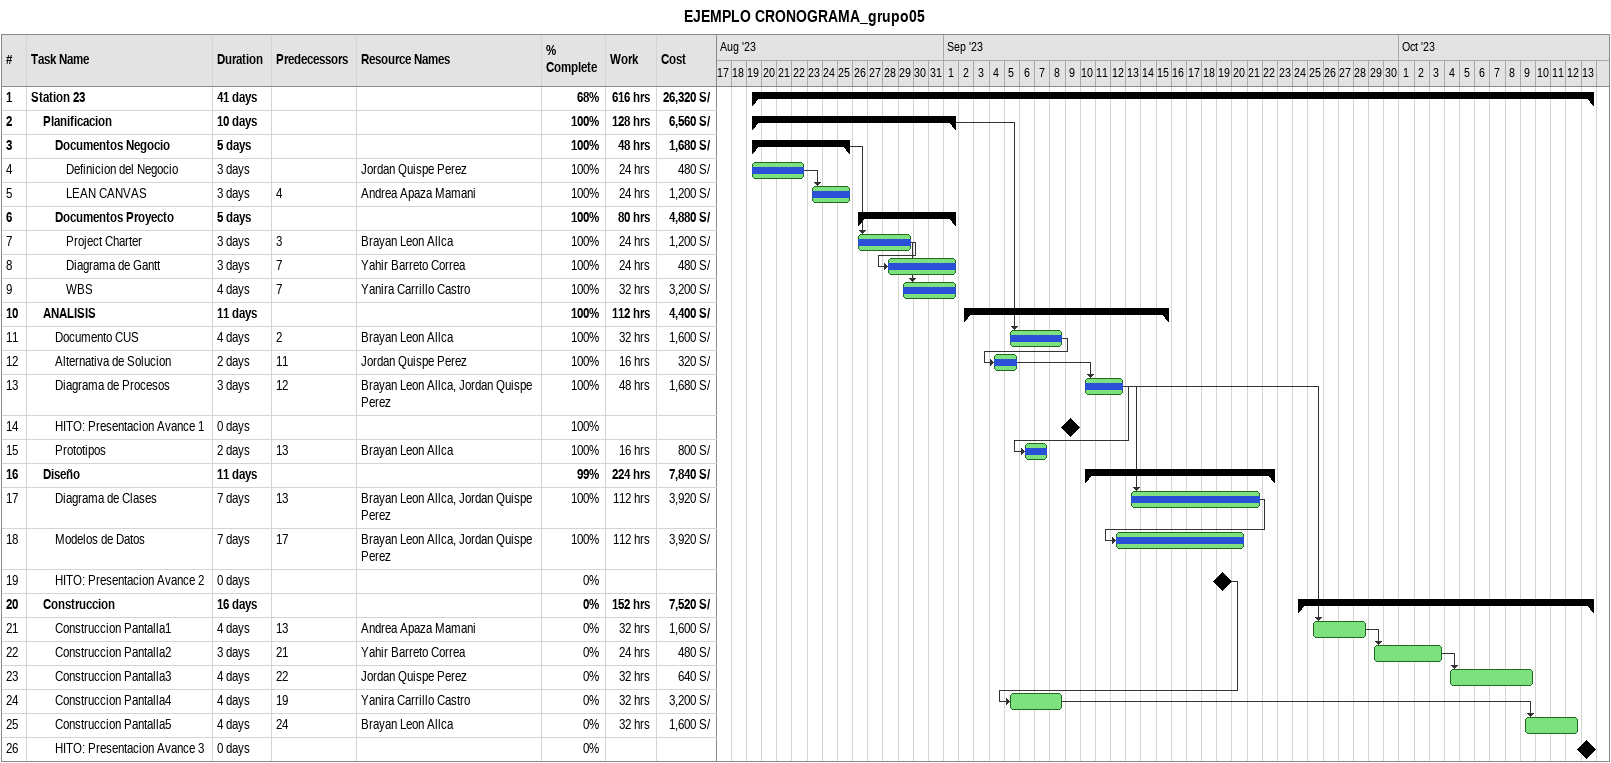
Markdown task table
EJEMPLO CRONOGRAMA_grupo05

| ID | Level | Task | Duration | Start | Finish | Predecessors | Resources | % complete | Work (h) | Cost (S/) |
|---|---|---|---|---|---|---|---|---|---|---|
| 1 | 1 | **Station 23** | 41d | 2023-08-19 | 2023-10-13 |  |  | 68 | 616 | 26320 |
| 2 | 2 | **Planificacion** | 10d | 2023-08-19 | 2023-09-01 |  |  | 100 | 128 | 6560 |
| 3 | 3 | **Documentos Negocio** | 5d | 2023-08-19 | 2023-08-25 |  |  | 100 | 48 | 1680 |
| 4 | 4 | Definicion del Negocio | 3d | 2023-08-19 | 2023-08-22 |  | Jordan Quispe Perez | 100 | 24 | 480 |
| 5 | 4 | LEAN CANVAS | 3d | 2023-08-23 | 2023-08-25 | 4 | Andrea Apaza Mamani | 100 | 24 | 1200 |
| 6 | 3 | **Documentos Proyecto** | 5d | 2023-08-26 | 2023-09-01 |  |  | 100 | 80 | 4880 |
| 7 | 4 | Project Charter | 3d | 2023-08-26 | 2023-08-29 | 3 | Brayan Leon Allca | 100 | 24 | 1200 |
| 8 | 4 | Diagrama de Gantt | 3d | 2023-08-28 | 2023-09-01 | 7 | Yahir Barreto Correa | 100 | 24 | 480 |
| 9 | 4 | WBS | 4d | 2023-08-29 | 2023-09-01 | 7 | Yanira Carrillo Castro | 100 | 32 | 3200 |
| 10 | 2 | **ANALISIS** | 11d | 2023-09-02 | 2023-09-15 |  |  | 100 | 112 | 4400 |
| 11 | 3 | Documento CUS | 4d | 2023-09-05 | 2023-09-08 | 2 | Brayan Leon Allca | 100 | 32 | 1600 |
| 12 | 3 | Alternativa de Solucion | 2d | 2023-09-04 | 2023-09-05 | 11 | Jordan Quispe Perez | 100 | 16 | 320 |
| 13 | 3 | Diagrama de Procesos | 3d | 2023-09-10 | 2023-09-12 | 12 | Brayan Leon Allca, Jordan Quispe Perez | 100 | 48 | 1680 |
| 14 | 3 | HITO: Presentacion Avance 1 | 0d | 2023-09-09 | 2023-09-09 |  |  | 100 |  |  |
| 15 | 3 | Prototipos | 2d | 2023-09-06 | 2023-09-07 | 13 | Brayan Leon Allca | 100 | 16 | 800 |
| 16 | 2 | **Diseño** | 11d | 2023-09-10 | 2023-09-22 |  |  | 99 | 224 | 7840 |
| 17 | 3 | Diagrama de Clases | 7d | 2023-09-13 | 2023-09-21 | 13 | Brayan Leon Allca, Jordan Quispe Perez | 100 | 112 | 3920 |
| 18 | 3 | Modelos de Datos | 7d | 2023-09-12 | 2023-09-20 | 17 | Brayan Leon Allca, Jordan Quispe Perez | 100 | 112 | 3920 |
| 19 | 3 | HITO: Presentacion Avance 2 | 0d | 2023-09-19 | 2023-09-19 |  |  | 0 |  |  |
| 20 | 2 | **Construccion** | 16d | 2023-09-24 | 2023-10-13 |  |  | 0 | 152 | 7520 |
| 21 | 3 | Construccion Pantalla1 | 4d | 2023-09-25 | 2023-09-28 | 13 | Andrea Apaza Mamani | 0 | 32 | 1600 |
| 22 | 3 | Construccion Pantalla2 | 3d | 2023-09-29 | 2023-10-03 | 21 | Yahir Barreto Correa | 0 | 24 | 480 |
| 23 | 3 | Construccion Pantalla3 | 4d | 2023-10-04 | 2023-10-09 | 22 | Jordan Quispe Perez | 0 | 32 | 640 |
| 24 | 3 | Construccion Pantalla4 | 4d | 2023-09-05 | 2023-09-08 | 19 | Yanira Carrillo Castro | 0 | 32 | 3200 |
| 25 | 3 | Construccion Pantalla5 | 4d | 2023-10-09 | 2023-10-12 | 24 | Brayan Leon Allca | 0 | 32 | 1600 |
| 26 | 3 | HITO: Presentacion Avance 3 | 0d | 2023-10-13 | 2023-10-13 |  |  | 0 |  |  |
